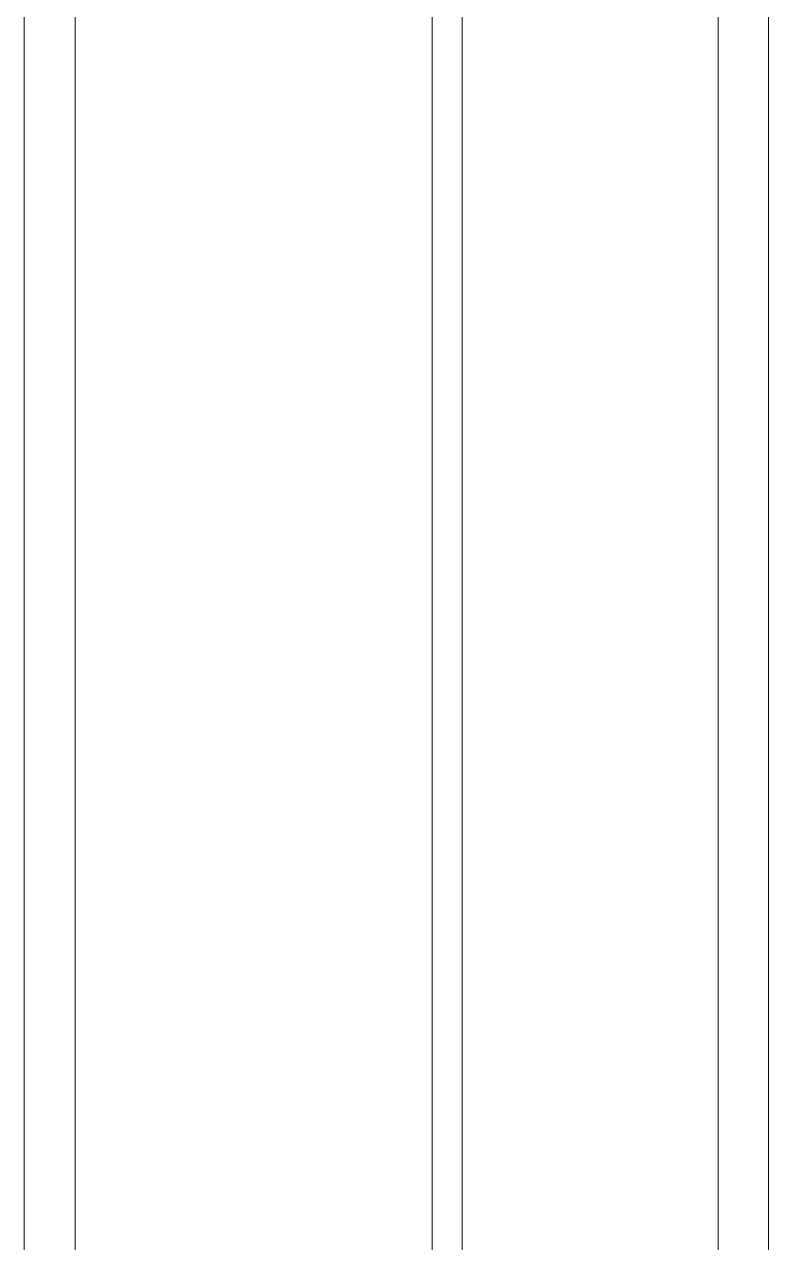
# Model space of a CAD drawing. Header units: inches. Extents: x 21 to 223, y -28 to 151.
# Drawn here: x 55.89 to 62.85, y 110.77 to 122.15 of the extents above; entities that cross this region are included whole.
import ezdxf

# ---------------------------------------------------------------- set-up
doc = ezdxf.new("R2010")
doc.units = ezdxf.units.IN
doc.header["$MEASUREMENT"] = 0

# ---------------------------------------------------------------- blocks, each defined once
blk = doc.blocks.new('A$C5CD4431F')
at = {"color": 0, "linetype": 'Continuous', "lineweight": 0, "extrusion": (1.38778e-16, 0.816497, 0.57735)}
for p, q in [((-2.867, 1.816), (-2.867, 33.962)), ((-2.867, 33.962), (-2.867, 1.816)), ((-3.146, 1.655), (-3.146, 33.801)), ((-3.146, 33.801), (-3.146, 1.655)), ((-6.96, 32.146), (-6.96, 0)), ((-6.96, 0), (-6.96, 32.146)), ((-6.486, 31.872), (-6.486, -0.273)), ((-6.486, -0.273), (-6.486, 31.872)), ((-0.473, -3.745), (-0.473, 28.401)), ((-0.473, 28.401), (-0.473, -3.745)), ((0, -4.018), (0, 28.127)), ((0, 28.127), (0, -4.018))]:
    blk.add_line(p, q, dxfattribs=at)

msp = doc.modelspace()

# ---------------------------------------------------------------- block references
msp.add_blockref('A$C5CD4431F', (62.8484, 101.2115))

doc.saveas('drawing.dxf')
